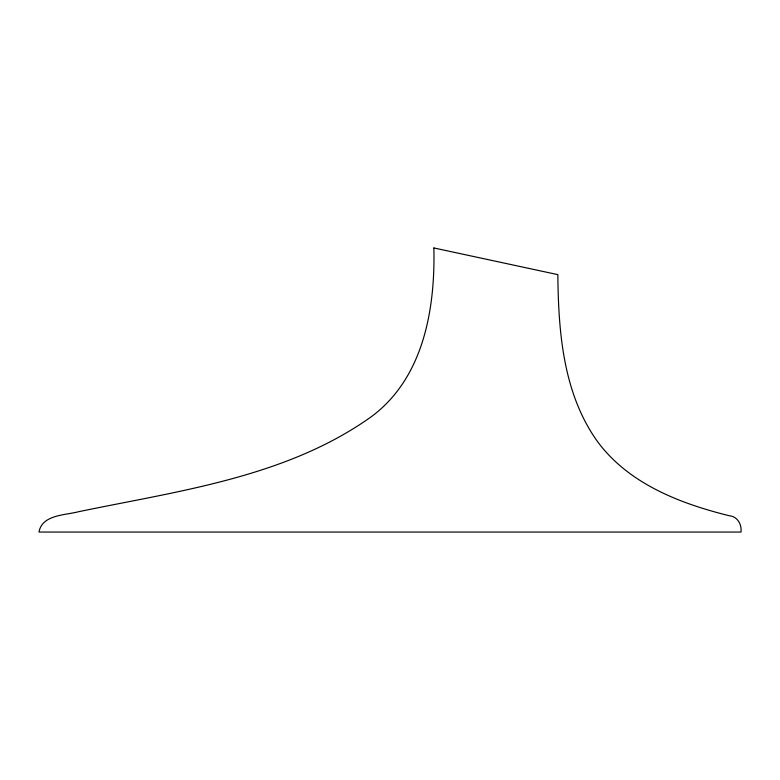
<?xml version="1.0" encoding="UTF-8"?>
<svg xmlns="http://www.w3.org/2000/svg" width="780" height="780" viewBox="0 0 780 780"><rect width="100%" height="100%" fill="white"/><g stroke="black" fill="none" stroke-linecap="round" stroke-linejoin="round"><path stroke-width="1.17" d="M433.875 247.952C435.26 308.929 423.667 377.764 371.514 416.578C286.435 477.36 178.298 490.932 78.478 511.738C64.954 515.297 42.032 514.673 39 532.048L741 532.048C741.956 524.375 737.353 516.292 729.163 515.716C680.072 503.549 628.865 483.834 597.694 441.821C563.062 393.744 558.431 331.968 557.837 274.638L433.875 247.952"/></g></svg>
